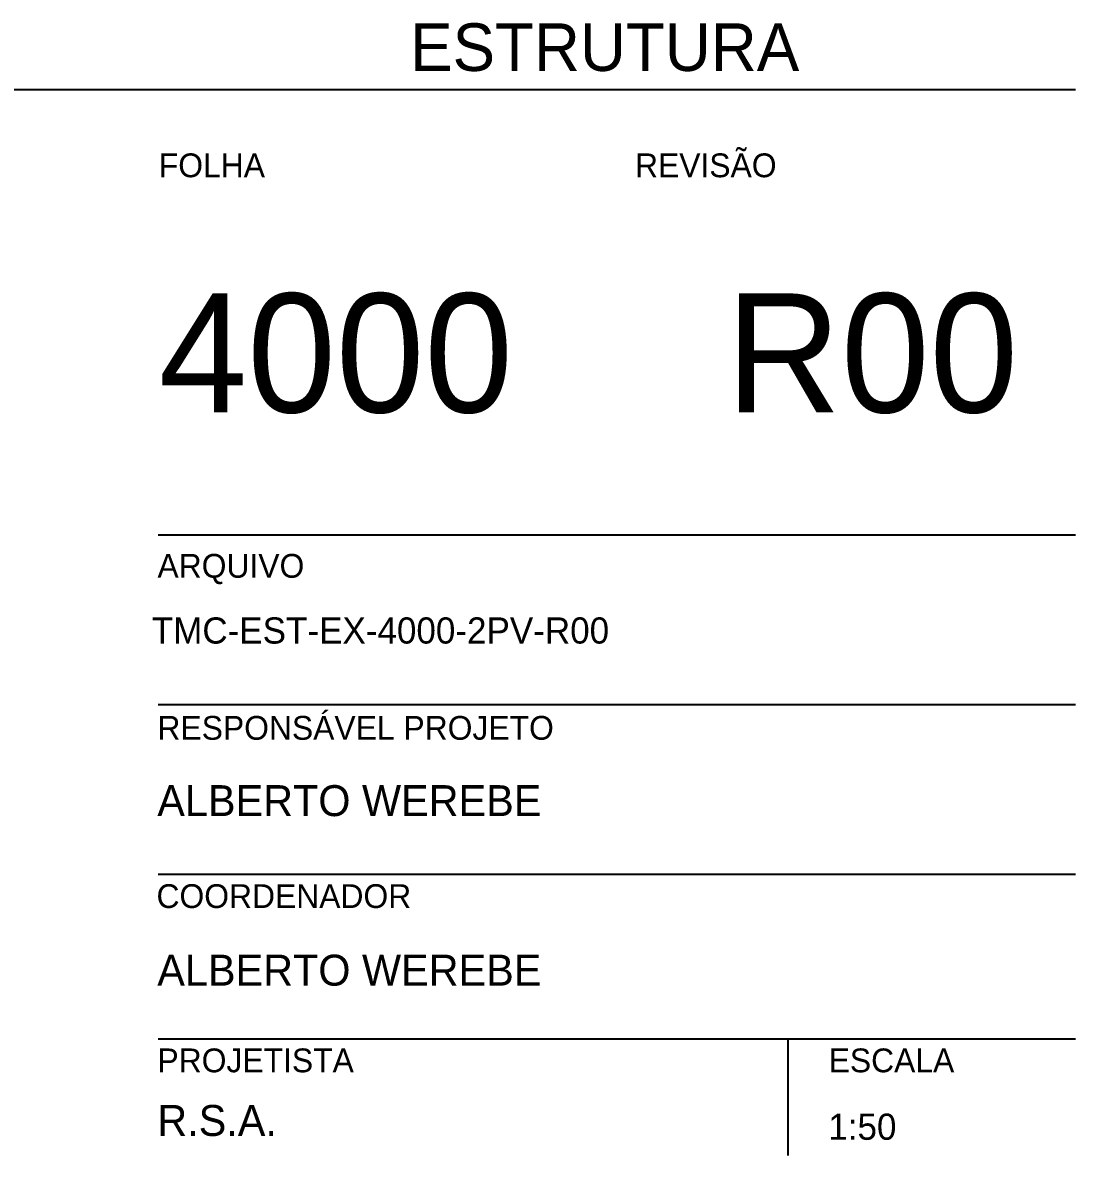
# Model space of a CAD drawing. Header units: metres. Extents: x -5 to 8289, y -6 to 3839.
# Drawn here: x 7797 to 8239.1, y 918.9 to 1394.8 of the extents above; entities that cross this region are included whole.
import ezdxf

# ---------------------------------------------------------------- set-up
doc = ezdxf.new("R2010")
doc.units = ezdxf.units.M

msp = doc.modelspace()

# ---------------------------------------------------------------- linework, layer by layer
at = {"layer": '1', "color": 1}
for p, q in [((8239.078154, 1366.651439), (7354.846297, 1366.651439)), ((8239.078154, 1179.450855), (7853.880052, 1179.450855)), ((8239.078154, 1108.21626), (7853.880052, 1108.21626)), ((8239.078154, 1036.981666), (7853.880052, 1036.981666)), ((8239.078154, 967.781437), (7853.880052, 967.781437)), ((8118.293514, 967.781437), (8118.293514, 918.92655))]:
    msp.add_line(p, q, dxfattribs=at)

# ---------------------------------------------------------------- texts
at = {"layer": '3', "color": 3}
for s, height, p in [('REVISÃO', 9.9999, (8054.146955, 1329.880883)), ('FOLHA', 9.9999, (7854.148955, 1329.880883)), ('ARQUIVO', 9.9999, (7853.58042, 1161.606235)), ('TMC-EST-EX-4000-2PV-R00', 11, (7851.184358, 1133.946123)), ('RESPONSÁVEL PROJETO', 10, (7853.58042, 1093.535064)), ('ALBERTO WEREBE', 12.99987, (7853.508953, 1061.460872)), ('COORDENADOR', 9.9999, (7853.172087, 1022.841783)), ('ALBERTO WEREBE', 12.99987, (7853.508953, 990.226277)), ('PROJETISTA', 9.9999, (7853.58042, 953.823171)), ('ESCALA', 9.9999, (8135.472018, 953.823171)), ('R.S.A.', 13, (7853.508953, 927.075144)), ('1:50', 11, (8135.314515, 925.456241))]:
    msp.add_text(s, height=height, dxfattribs=at).set_placement(p)
at = {"layer": '4', "color": 4}
msp.add_text('ESTRUTURA', height=19.9998, dxfattribs=at).set_placement((7959.687735, 1374.525028))
at = {"layer": '6', "color": 6}
for s, p in [('4000', (7854.148955, 1231.063414)), ('R00', (8092.381064, 1231.063414))]:
    msp.add_text(s, height=50, dxfattribs=at).set_placement(p)

doc.saveas('drawing.dxf')
